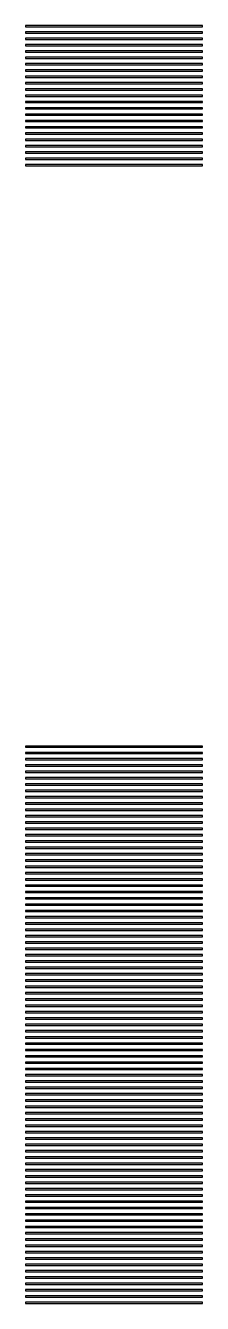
# Model space of a CAD drawing. Extents: x 0 to 72, y 0 to 108.
# Drawn here: x 12.8 to 14.2, y 29.3 to 39.41 of the extents above; entities that cross this region are included whole.
import ezdxf

# ---------------------------------------------------------------- set-up
doc = ezdxf.new("R2010")
doc.units = 0

msp = doc.modelspace()

# ---------------------------------------------------------------- linework, layer by layer
for p, q in [((14.2, 39.405), (12.8, 39.405)), ((12.8, 39.405), (12.8, 39.395)), ((12.8, 39.395), (14.2, 39.395)), ((14.2, 39.355), (12.8, 39.355)), ((12.8, 39.355), (12.8, 39.345)), ((12.8, 39.345), (14.2, 39.345)), ((14.2, 39.395), (14.2, 39.405)), ((14.2, 39.345), (14.2, 39.355)), ((14.2, 39.305), (12.8, 39.305)), ((12.8, 39.305), (12.8, 39.295)), ((12.8, 39.295), (14.2, 39.295)), ((14.2, 39.255), (12.8, 39.255)), ((12.8, 39.255), (12.8, 39.245)), ((12.8, 39.245), (14.2, 39.245)), ((14.2, 39.295), (14.2, 39.305)), ((14.2, 39.245), (14.2, 39.255)), ((14.2, 39.205), (12.8, 39.205)), ((12.8, 39.205), (12.8, 39.195)), ((12.8, 39.195), (14.2, 39.195)), ((14.2, 39.155), (12.8, 39.155)), ((12.8, 39.155), (12.8, 39.145)), ((12.8, 39.145), (14.2, 39.145)), ((14.2, 39.195), (14.2, 39.205)), ((14.2, 39.145), (14.2, 39.155)), ((14.2, 39.105), (12.8, 39.105)), ((12.8, 39.105), (12.8, 39.095)), ((12.8, 39.095), (14.2, 39.095)), ((14.2, 39.055), (12.8, 39.055)), ((12.8, 39.055), (12.8, 39.045)), ((12.8, 39.045), (14.2, 39.045)), ((14.2, 39.095), (14.2, 39.105)), ((14.2, 39.045), (14.2, 39.055)), ((14.2, 39.005), (12.8, 39.005)), ((12.8, 39.005), (12.8, 38.995)), ((12.8, 38.995), (14.2, 38.995)), ((14.2, 38.955), (12.8, 38.955)), ((12.8, 38.955), (12.8, 38.945)), ((12.8, 38.945), (14.2, 38.945)), ((14.2, 38.995), (14.2, 39.005)), ((14.2, 38.945), (14.2, 38.955)), ((14.2, 38.905), (12.8, 38.905)), ((12.8, 38.905), (12.8, 38.895)), ((12.8, 38.895), (14.2, 38.895)), ((14.2, 38.855), (12.8, 38.855)), ((12.8, 38.855), (12.8, 38.845)), ((12.8, 38.845), (14.2, 38.845)), ((14.2, 38.895), (14.2, 38.905)), ((14.2, 38.845), (14.2, 38.855)), ((14.2, 38.805), (12.8, 38.805)), ((12.8, 38.805), (12.8, 38.795)), ((12.8, 38.795), (14.2, 38.795)), ((14.2, 38.755), (12.8, 38.755)), ((12.8, 38.755), (12.8, 38.745)), ((12.8, 38.745), (14.2, 38.745)), ((14.2, 38.795), (14.2, 38.805)), ((14.2, 38.745), (14.2, 38.755)), ((14.2, 38.705), (12.8, 38.705)), ((12.8, 38.705), (12.8, 38.695)), ((12.8, 38.695), (14.2, 38.695)), ((14.2, 38.655), (12.8, 38.655)), ((12.8, 38.655), (12.8, 38.645)), ((12.8, 38.645), (14.2, 38.645)), ((14.2, 38.695), (14.2, 38.705)), ((14.2, 38.645), (14.2, 38.655)), ((14.2, 38.605), (12.8, 38.605)), ((12.8, 38.605), (12.8, 38.595)), ((12.8, 38.595), (14.2, 38.595)), ((14.2, 38.555), (12.8, 38.555)), ((12.8, 38.555), (12.8, 38.545)), ((12.8, 38.545), (14.2, 38.545)), ((14.2, 38.595), (14.2, 38.605)), ((14.2, 38.545), (14.2, 38.555)), ((14.2, 38.505), (12.8, 38.505)), ((12.8, 38.505), (12.8, 38.495)), ((12.8, 38.495), (14.2, 38.495)), ((14.2, 38.455), (12.8, 38.455)), ((12.8, 38.455), (12.8, 38.445)), ((12.8, 38.445), (14.2, 38.445)), ((14.2, 38.495), (14.2, 38.505)), ((14.2, 38.445), (14.2, 38.455)), ((14.2, 38.405), (12.8, 38.405)), ((12.8, 38.405), (12.8, 38.395)), ((12.8, 38.395), (14.2, 38.395)), ((14.2, 38.355), (12.8, 38.355)), ((12.8, 38.355), (12.8, 38.345)), ((12.8, 38.345), (14.2, 38.345)), ((14.2, 38.395), (14.2, 38.405)), ((14.2, 38.345), (14.2, 38.355)), ((14.2, 38.305), (12.8, 38.305)), ((12.8, 38.305), (12.8, 38.295)), ((12.8, 38.295), (14.2, 38.295)), ((14.2, 38.295), (14.2, 38.305)), ((14.2, 33.705), (12.8, 33.705)), ((12.8, 33.705), (12.8, 33.695)), ((12.8, 33.695), (14.2, 33.695)), ((14.2, 33.695), (14.2, 33.705)), ((14.2, 33.655), (12.8, 33.655)), ((12.8, 33.655), (12.8, 33.645)), ((12.8, 33.645), (14.2, 33.645)), ((14.2, 33.605), (12.8, 33.605)), ((12.8, 33.605), (12.8, 33.595)), ((12.8, 33.595), (14.2, 33.595)), ((14.2, 33.645), (14.2, 33.655)), ((14.2, 33.595), (14.2, 33.605)), ((14.2, 33.555), (12.8, 33.555)), ((12.8, 33.555), (12.8, 33.545)), ((12.8, 33.545), (14.2, 33.545)), ((14.2, 33.505), (12.8, 33.505)), ((12.8, 33.505), (12.8, 33.495)), ((12.8, 33.495), (14.2, 33.495)), ((14.2, 33.545), (14.2, 33.555)), ((14.2, 33.495), (14.2, 33.505)), ((14.2, 33.455), (12.8, 33.455)), ((12.8, 33.455), (12.8, 33.445)), ((12.8, 33.445), (14.2, 33.445)), ((14.2, 33.405), (12.8, 33.405)), ((12.8, 33.405), (12.8, 33.395)), ((12.8, 33.395), (14.2, 33.395)), ((14.2, 33.445), (14.2, 33.455)), ((14.2, 33.395), (14.2, 33.405)), ((14.2, 33.355), (12.8, 33.355)), ((12.8, 33.355), (12.8, 33.345)), ((12.8, 33.345), (14.2, 33.345)), ((14.2, 33.305), (12.8, 33.305)), ((12.8, 33.305), (12.8, 33.295)), ((12.8, 33.295), (14.2, 33.295)), ((14.2, 33.345), (14.2, 33.355)), ((14.2, 33.295), (14.2, 33.305)), ((14.2, 33.255), (12.8, 33.255)), ((12.8, 33.255), (12.8, 33.245)), ((12.8, 33.245), (14.2, 33.245)), ((14.2, 33.205), (12.8, 33.205)), ((12.8, 33.205), (12.8, 33.195)), ((12.8, 33.195), (14.2, 33.195)), ((14.2, 33.245), (14.2, 33.255)), ((14.2, 33.195), (14.2, 33.205)), ((14.2, 33.155), (12.8, 33.155)), ((12.8, 33.155), (12.8, 33.145)), ((12.8, 33.145), (14.2, 33.145)), ((14.2, 33.105), (12.8, 33.105)), ((12.8, 33.105), (12.8, 33.095)), ((12.8, 33.095), (14.2, 33.095)), ((14.2, 33.145), (14.2, 33.155)), ((14.2, 33.095), (14.2, 33.105)), ((14.2, 33.055), (12.8, 33.055)), ((12.8, 33.055), (12.8, 33.045)), ((12.8, 33.045), (14.2, 33.045)), ((14.2, 33.005), (12.8, 33.005)), ((12.8, 33.005), (12.8, 32.995)), ((12.8, 32.995), (14.2, 32.995)), ((14.2, 33.045), (14.2, 33.055)), ((14.2, 32.995), (14.2, 33.005)), ((14.2, 32.955), (12.8, 32.955)), ((12.8, 32.955), (12.8, 32.945)), ((12.8, 32.945), (14.2, 32.945)), ((14.2, 32.905), (12.8, 32.905)), ((12.8, 32.905), (12.8, 32.895)), ((12.8, 32.895), (14.2, 32.895)), ((14.2, 32.945), (14.2, 32.955)), ((14.2, 32.895), (14.2, 32.905)), ((14.2, 32.855), (12.8, 32.855)), ((12.8, 32.855), (12.8, 32.845)), ((12.8, 32.845), (14.2, 32.845)), ((14.2, 32.805), (12.8, 32.805)), ((12.8, 32.805), (12.8, 32.795)), ((12.8, 32.795), (14.2, 32.795)), ((14.2, 32.845), (14.2, 32.855)), ((14.2, 32.795), (14.2, 32.805)), ((14.2, 32.755), (12.8, 32.755)), ((12.8, 32.755), (12.8, 32.745)), ((12.8, 32.745), (14.2, 32.745)), ((14.2, 32.705), (12.8, 32.705)), ((12.8, 32.705), (12.8, 32.695)), ((12.8, 32.695), (14.2, 32.695)), ((14.2, 32.745), (14.2, 32.755)), ((14.2, 32.695), (14.2, 32.705)), ((14.2, 32.655), (12.8, 32.655)), ((12.8, 32.655), (12.8, 32.645)), ((12.8, 32.645), (14.2, 32.645)), ((14.2, 32.605), (12.8, 32.605)), ((12.8, 32.605), (12.8, 32.595)), ((12.8, 32.595), (14.2, 32.595)), ((14.2, 32.555), (12.8, 32.555)), ((12.8, 32.555), (12.8, 32.545)), ((14.2, 32.645), (14.2, 32.655)), ((14.2, 32.595), (14.2, 32.605)), ((14.2, 32.545), (14.2, 32.555)), ((12.8, 32.545), (14.2, 32.545)), ((14.2, 32.505), (12.8, 32.505)), ((12.8, 32.505), (12.8, 32.495)), ((12.8, 32.495), (14.2, 32.495)), ((14.2, 32.455), (12.8, 32.455)), ((12.8, 32.455), (12.8, 32.445)), ((14.2, 32.495), (14.2, 32.505)), ((14.2, 32.445), (14.2, 32.455)), ((12.8, 32.445), (14.2, 32.445)), ((14.2, 32.405), (12.8, 32.405)), ((12.8, 32.405), (12.8, 32.395)), ((12.8, 32.395), (14.2, 32.395)), ((14.2, 32.355), (12.8, 32.355)), ((12.8, 32.355), (12.8, 32.345)), ((14.2, 32.395), (14.2, 32.405)), ((14.2, 32.345), (14.2, 32.355)), ((12.8, 32.345), (14.2, 32.345)), ((14.2, 32.305), (12.8, 32.305)), ((12.8, 32.305), (12.8, 32.295)), ((12.8, 32.295), (14.2, 32.295)), ((14.2, 32.255), (12.8, 32.255)), ((12.8, 32.255), (12.8, 32.245)), ((14.2, 32.295), (14.2, 32.305)), ((14.2, 32.245), (14.2, 32.255)), ((12.8, 32.245), (14.2, 32.245)), ((14.2, 32.205), (12.8, 32.205)), ((12.8, 32.205), (12.8, 32.195)), ((12.8, 32.195), (14.2, 32.195)), ((14.2, 32.155), (12.8, 32.155)), ((12.8, 32.155), (12.8, 32.145)), ((14.2, 32.195), (14.2, 32.205)), ((14.2, 32.145), (14.2, 32.155)), ((12.8, 32.145), (14.2, 32.145)), ((14.2, 32.105), (12.8, 32.105)), ((12.8, 32.105), (12.8, 32.095)), ((12.8, 32.095), (14.2, 32.095)), ((14.2, 32.055), (12.8, 32.055)), ((12.8, 32.055), (12.8, 32.045)), ((14.2, 32.095), (14.2, 32.105)), ((14.2, 32.045), (14.2, 32.055)), ((12.8, 32.045), (14.2, 32.045)), ((14.2, 32.005), (12.8, 32.005)), ((12.8, 32.005), (12.8, 31.995)), ((12.8, 31.995), (14.2, 31.995)), ((14.2, 31.955), (12.8, 31.955)), ((12.8, 31.955), (12.8, 31.945)), ((14.2, 31.995), (14.2, 32.005)), ((14.2, 31.945), (14.2, 31.955)), ((12.8, 31.945), (14.2, 31.945)), ((14.2, 31.905), (12.8, 31.905)), ((12.8, 31.905), (12.8, 31.895)), ((12.8, 31.895), (14.2, 31.895)), ((14.2, 31.855), (12.8, 31.855)), ((12.8, 31.855), (12.8, 31.845)), ((14.2, 31.895), (14.2, 31.905)), ((14.2, 31.845), (14.2, 31.855)), ((12.8, 31.845), (14.2, 31.845)), ((14.2, 31.805), (12.8, 31.805)), ((12.8, 31.805), (12.8, 31.795)), ((12.8, 31.795), (14.2, 31.795)), ((14.2, 31.755), (12.8, 31.755)), ((12.8, 31.755), (12.8, 31.745)), ((14.2, 31.795), (14.2, 31.805)), ((14.2, 31.745), (14.2, 31.755)), ((12.8, 31.745), (14.2, 31.745)), ((14.2, 31.705), (12.8, 31.705)), ((12.8, 31.705), (12.8, 31.695)), ((12.8, 31.695), (14.2, 31.695)), ((14.2, 31.655), (12.8, 31.655)), ((12.8, 31.655), (12.8, 31.645)), ((12.8, 31.645), (14.2, 31.645)), ((14.2, 31.695), (14.2, 31.705)), ((14.2, 31.645), (14.2, 31.655)), ((14.2, 31.605), (12.8, 31.605)), ((12.8, 31.605), (12.8, 31.595)), ((12.8, 31.595), (14.2, 31.595)), ((14.2, 31.555), (12.8, 31.555)), ((12.8, 31.555), (12.8, 31.545)), ((12.8, 31.545), (14.2, 31.545)), ((14.2, 31.595), (14.2, 31.605)), ((14.2, 31.545), (14.2, 31.555)), ((14.2, 31.505), (12.8, 31.505)), ((12.8, 31.505), (12.8, 31.495)), ((12.8, 31.495), (14.2, 31.495)), ((14.2, 31.455), (12.8, 31.455)), ((12.8, 31.455), (12.8, 31.445)), ((12.8, 31.445), (14.2, 31.445)), ((14.2, 31.495), (14.2, 31.505)), ((14.2, 31.445), (14.2, 31.455)), ((14.2, 31.405), (12.8, 31.405)), ((12.8, 31.405), (12.8, 31.395)), ((12.8, 31.395), (14.2, 31.395)), ((14.2, 31.355), (12.8, 31.355)), ((12.8, 31.355), (12.8, 31.345)), ((12.8, 31.345), (14.2, 31.345)), ((14.2, 31.395), (14.2, 31.405)), ((14.2, 31.345), (14.2, 31.355)), ((14.2, 31.305), (12.8, 31.305)), ((12.8, 31.305), (12.8, 31.295)), ((12.8, 31.295), (14.2, 31.295)), ((14.2, 31.255), (12.8, 31.255)), ((12.8, 31.255), (12.8, 31.245)), ((12.8, 31.245), (14.2, 31.245)), ((14.2, 31.295), (14.2, 31.305)), ((14.2, 31.245), (14.2, 31.255)), ((14.2, 31.205), (12.8, 31.205)), ((12.8, 31.205), (12.8, 31.195)), ((12.8, 31.195), (14.2, 31.195)), ((14.2, 31.155), (12.8, 31.155)), ((12.8, 31.155), (12.8, 31.145)), ((12.8, 31.145), (14.2, 31.145)), ((14.2, 31.195), (14.2, 31.205)), ((14.2, 31.145), (14.2, 31.155)), ((14.2, 31.105), (12.8, 31.105)), ((12.8, 31.105), (12.8, 31.095)), ((12.8, 31.095), (14.2, 31.095)), ((14.2, 31.055), (12.8, 31.055)), ((12.8, 31.055), (12.8, 31.045)), ((12.8, 31.045), (14.2, 31.045)), ((14.2, 31.095), (14.2, 31.105)), ((14.2, 31.045), (14.2, 31.055)), ((14.2, 31.005), (12.8, 31.005)), ((12.8, 31.005), (12.8, 30.995)), ((12.8, 30.995), (14.2, 30.995)), ((14.2, 30.955), (12.8, 30.955)), ((12.8, 30.955), (12.8, 30.945)), ((12.8, 30.945), (14.2, 30.945)), ((14.2, 30.995), (14.2, 31.005)), ((14.2, 30.945), (14.2, 30.955)), ((14.2, 30.905), (12.8, 30.905)), ((12.8, 30.905), (12.8, 30.895)), ((12.8, 30.895), (14.2, 30.895)), ((14.2, 30.855), (12.8, 30.855)), ((12.8, 30.855), (12.8, 30.845)), ((12.8, 30.845), (14.2, 30.845)), ((14.2, 30.895), (14.2, 30.905)), ((14.2, 30.845), (14.2, 30.855)), ((14.2, 30.805), (12.8, 30.805)), ((12.8, 30.805), (12.8, 30.795)), ((12.8, 30.795), (14.2, 30.795)), ((14.2, 30.755), (12.8, 30.755)), ((12.8, 30.755), (12.8, 30.745)), ((12.8, 30.745), (14.2, 30.745)), ((14.2, 30.795), (14.2, 30.805)), ((14.2, 30.745), (14.2, 30.755)), ((14.2, 30.705), (12.8, 30.705)), ((12.8, 30.705), (12.8, 30.695)), ((12.8, 30.695), (14.2, 30.695)), ((14.2, 30.655), (12.8, 30.655)), ((12.8, 30.655), (12.8, 30.645)), ((12.8, 30.645), (14.2, 30.645)), ((14.2, 30.695), (14.2, 30.705)), ((14.2, 30.645), (14.2, 30.655)), ((14.2, 30.605), (12.8, 30.605)), ((12.8, 30.605), (12.8, 30.595)), ((12.8, 30.595), (14.2, 30.595)), ((14.2, 30.555), (12.8, 30.555)), ((12.8, 30.555), (12.8, 30.545)), ((12.8, 30.545), (14.2, 30.545)), ((14.2, 30.595), (14.2, 30.605)), ((14.2, 30.545), (14.2, 30.555)), ((14.2, 30.505), (12.8, 30.505)), ((12.8, 30.505), (12.8, 30.495)), ((12.8, 30.495), (14.2, 30.495)), ((14.2, 30.455), (12.8, 30.455)), ((12.8, 30.455), (12.8, 30.445)), ((12.8, 30.445), (14.2, 30.445)), ((14.2, 30.495), (14.2, 30.505)), ((14.2, 30.445), (14.2, 30.455)), ((14.2, 30.405), (12.8, 30.405)), ((12.8, 30.405), (12.8, 30.395)), ((12.8, 30.395), (14.2, 30.395)), ((14.2, 30.355), (12.8, 30.355)), ((12.8, 30.355), (12.8, 30.345)), ((12.8, 30.345), (14.2, 30.345)), ((14.2, 30.395), (14.2, 30.405)), ((14.2, 30.345), (14.2, 30.355)), ((14.2, 30.305), (12.8, 30.305)), ((12.8, 30.305), (12.8, 30.295)), ((12.8, 30.295), (14.2, 30.295)), ((14.2, 30.255), (12.8, 30.255)), ((12.8, 30.255), (12.8, 30.245)), ((12.8, 30.245), (14.2, 30.245)), ((14.2, 30.295), (14.2, 30.305)), ((14.2, 30.245), (14.2, 30.255)), ((14.2, 30.205), (12.8, 30.205)), ((12.8, 30.205), (12.8, 30.195)), ((12.8, 30.195), (14.2, 30.195)), ((14.2, 30.155), (12.8, 30.155)), ((12.8, 30.155), (12.8, 30.145)), ((12.8, 30.145), (14.2, 30.145)), ((14.2, 30.195), (14.2, 30.205)), ((14.2, 30.145), (14.2, 30.155)), ((14.2, 30.105), (12.8, 30.105)), ((12.8, 30.105), (12.8, 30.095)), ((12.8, 30.095), (14.2, 30.095)), ((14.2, 30.055), (12.8, 30.055)), ((12.8, 30.055), (12.8, 30.045)), ((12.8, 30.045), (14.2, 30.045)), ((14.2, 30.095), (14.2, 30.105)), ((14.2, 30.045), (14.2, 30.055)), ((14.2, 30.005), (12.8, 30.005)), ((12.8, 30.005), (12.8, 29.995)), ((12.8, 29.995), (14.2, 29.995)), ((14.2, 29.955), (12.8, 29.955)), ((12.8, 29.955), (12.8, 29.945)), ((12.8, 29.945), (14.2, 29.945)), ((14.2, 29.995), (14.2, 30.005)), ((14.2, 29.945), (14.2, 29.955)), ((14.2, 29.905), (12.8, 29.905)), ((12.8, 29.905), (12.8, 29.895)), ((12.8, 29.895), (14.2, 29.895)), ((14.2, 29.855), (12.8, 29.855)), ((12.8, 29.855), (12.8, 29.845)), ((12.8, 29.845), (14.2, 29.845)), ((14.2, 29.895), (14.2, 29.905)), ((14.2, 29.845), (14.2, 29.855)), ((14.2, 29.805), (12.8, 29.805)), ((12.8, 29.805), (12.8, 29.795)), ((12.8, 29.795), (14.2, 29.795)), ((14.2, 29.755), (12.8, 29.755)), ((12.8, 29.755), (12.8, 29.745)), ((12.8, 29.745), (14.2, 29.745)), ((14.2, 29.795), (14.2, 29.805)), ((14.2, 29.745), (14.2, 29.755)), ((14.2, 29.705), (12.8, 29.705)), ((12.8, 29.705), (12.8, 29.695)), ((12.8, 29.695), (14.2, 29.695)), ((14.2, 29.655), (12.8, 29.655)), ((12.8, 29.655), (12.8, 29.645)), ((12.8, 29.645), (14.2, 29.645)), ((14.2, 29.695), (14.2, 29.705)), ((14.2, 29.645), (14.2, 29.655)), ((14.2, 29.605), (12.8, 29.605)), ((12.8, 29.605), (12.8, 29.595)), ((12.8, 29.595), (14.2, 29.595)), ((14.2, 29.555), (12.8, 29.555)), ((12.8, 29.555), (12.8, 29.545)), ((12.8, 29.545), (14.2, 29.545)), ((14.2, 29.595), (14.2, 29.605)), ((14.2, 29.545), (14.2, 29.555)), ((14.2, 29.505), (12.8, 29.505)), ((12.8, 29.505), (12.8, 29.495)), ((12.8, 29.495), (14.2, 29.495)), ((14.2, 29.455), (12.8, 29.455)), ((12.8, 29.455), (12.8, 29.445)), ((12.8, 29.445), (14.2, 29.445)), ((14.2, 29.495), (14.2, 29.505)), ((14.2, 29.445), (14.2, 29.455)), ((14.2, 29.405), (12.8, 29.405)), ((12.8, 29.405), (12.8, 29.395)), ((12.8, 29.395), (14.2, 29.395)), ((14.2, 29.355), (12.8, 29.355)), ((12.8, 29.355), (12.8, 29.345)), ((12.8, 29.345), (14.2, 29.345)), ((14.2, 29.395), (14.2, 29.405)), ((14.2, 29.345), (14.2, 29.355)), ((14.2, 29.305), (12.8, 29.305)), ((12.8, 29.305), (12.8, 29.295)), ((12.8, 29.295), (14.2, 29.295)), ((14.2, 29.295), (14.2, 29.305))]:
    msp.add_line(p, q)

doc.saveas('drawing.dxf')
